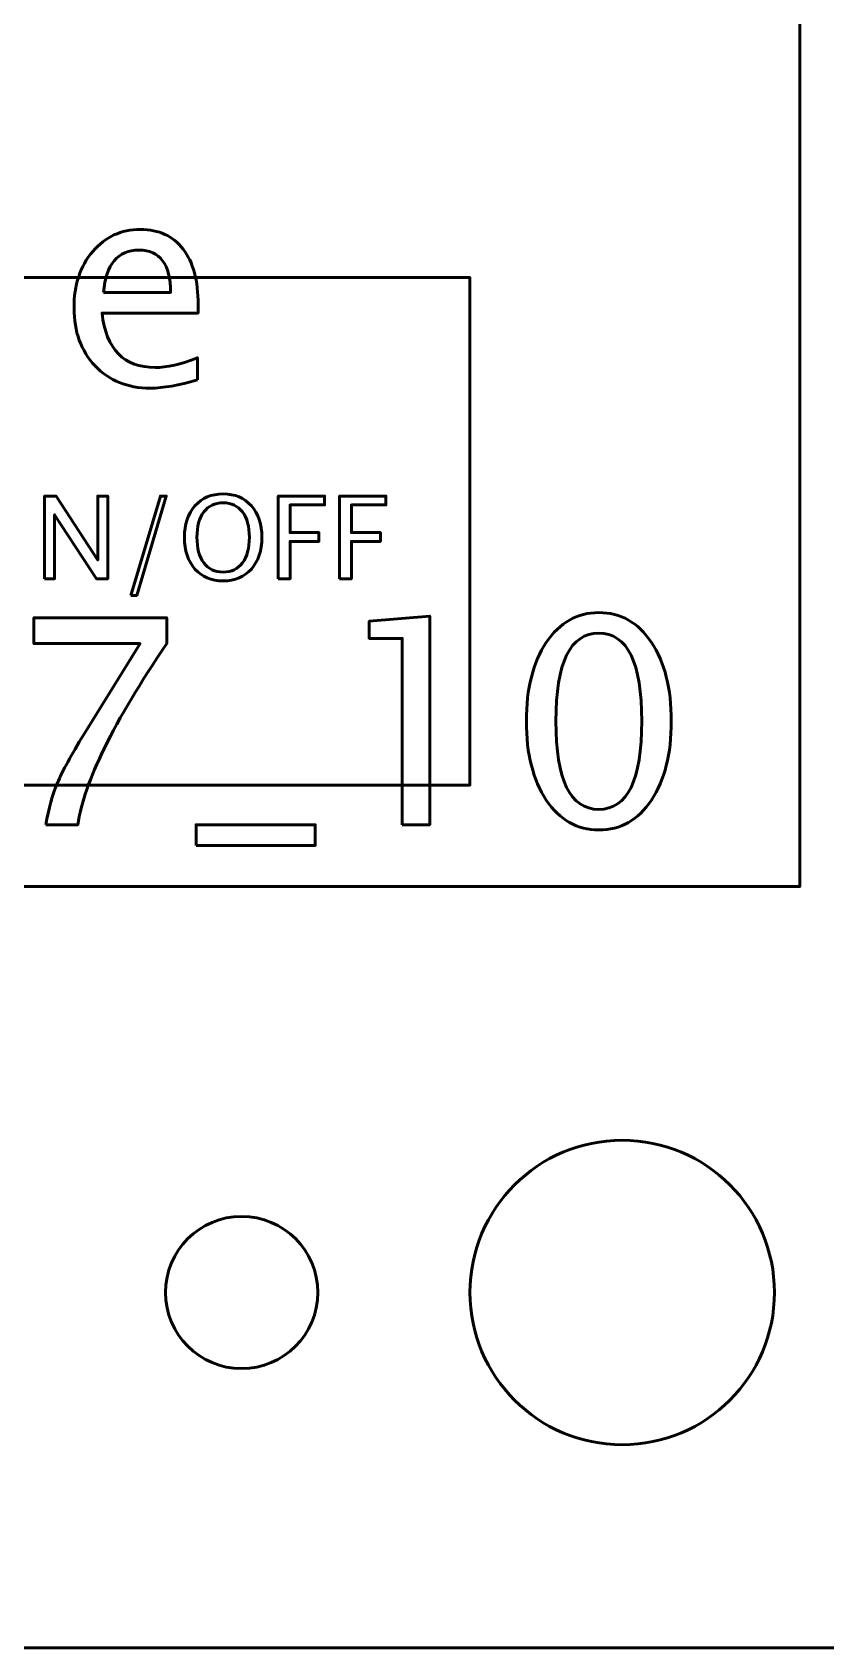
# Model space of a CAD drawing. Header units: centimetres. Extents: x -29.5 to 29.3, y -24.7 to 29.8.
# Drawn here: x -13.163 to -11.599, y -24.7 to -21.517 of the extents above; entities that cross this region are included whole.
import ezdxf

# ---------------------------------------------------------------- set-up
doc = ezdxf.new("R2010")
doc.units = ezdxf.units.CM
doc.header["$MEASUREMENT"] = 0
doc.layers.add('Layer 1', color=7, linetype='Continuous')

msp = doc.modelspace()

# ---------------------------------------------------------------- linework, layer by layer
at = {"layer": 'Layer 1', "color": 5, "lineweight": 53}
msp.add_lwpolyline([(-18.35001, -23.2), (-11.65001, -23.2), (-11.65001, -11.2), (-18.35001, -11.2), (-18.35001, -23.2)], close=True, dxfattribs=at)
at = {"layer": 'Layer 1', "color": 4, "lineweight": 53}
msp.add_lwpolyline([(-13.50001, -23), (-12.30001, -23), (-12.30001, -22), (-13.50001, -22), (-13.50001, -23)], close=True, dxfattribs=at)
at = {"layer": 'Layer 1', "lineweight": 53}
for points, knots in [([(-20.2, -24.2), (-20.2, -24.2), (-20.2, -10.3), (-20.2, -10.3), (-20.2, -10.3), (-20.2, -10.02386), (-19.97614, -9.8), (-19.7, -9.8), (-19.7, -9.8), (-19.7, -9.8), (-10.3, -9.8), (-10.3, -9.8), (-10.3, -9.8), (-10.02386, -9.8), (-9.8, -10.02386), (-9.8, -10.3), (-9.8, -10.3), (-9.8, -10.3), (-9.8, -24.2), (-9.8, -24.2), (-9.8, -24.2), (-9.8, -24.47614), (-10.02386, -24.7), (-10.3, -24.7), (-10.3, -24.7), (-10.3, -24.7), (-19.7, -24.7), (-19.7, -24.7), (-19.7, -24.7), (-19.97614, -24.7), (-20.2, -24.47614), (-20.2, -24.2)], [0, 0, 0, 0, 0.1111111, 0.1111111, 0.1111111, 0.1111111, 0.2222222, 0.2222222, 0.2222222, 0.2222222, 0.3333333, 0.3333333, 0.3333333, 0.3333333, 0.4444444, 0.4444444, 0.4444444, 0.4444444, 0.5555556, 0.5555556, 0.5555556, 0.5555556, 0.6666667, 0.6666667, 0.6666667, 0.6666667, 0.7777778, 0.7777778, 0.7777778, 0.7777778, 1, 1, 1, 1]), ([(-12.3, -24), (-12.3, -23.83431), (-12.16569, -23.7), (-12, -23.7), (-12, -23.7), (-11.83431, -23.7), (-11.7, -23.83431), (-11.7, -24), (-11.7, -24), (-11.7, -24.16569), (-11.83431, -24.3), (-12, -24.3), (-12, -24.3), (-12.16569, -24.3), (-12.3, -24.16569), (-12.3, -24)], [0, 0, 0, 0, 0.2, 0.2, 0.2, 0.2, 0.4, 0.4, 0.4, 0.4, 0.6, 0.6, 0.6, 0.6, 1, 1, 1, 1]), ([(-12.9, -24), (-12.9, -23.91716), (-12.83284, -23.85), (-12.75, -23.85), (-12.75, -23.85), (-12.66716, -23.85), (-12.6, -23.91716), (-12.6, -24), (-12.6, -24), (-12.6, -24.08284), (-12.66716, -24.15), (-12.75, -24.15), (-12.75, -24.15), (-12.83284, -24.15), (-12.9, -24.08284), (-12.9, -24)], [0, 0, 0, 0, 0.2, 0.2, 0.2, 0.2, 0.4, 0.4, 0.4, 0.4, 0.6, 0.6, 0.6, 0.6, 1, 1, 1, 1])]:
    msp.add_open_spline(points, degree=3, knots=knots, dxfattribs=at)
at = {"layer": 'Layer 1', "color": 5, "lineweight": 53}
for points, knots in [([(-12.83709, -22.20144), (-12.87349, -22.21236), (-12.90463, -22.21781), (-12.9306, -22.21781), (-12.9306, -22.21781), (-12.9749, -22.21781), (-13.01093, -22.20314), (-13.03869, -22.17388), (-13.03869, -22.17388), (-13.06644, -22.14462), (-13.08036, -22.10671), (-13.08036, -22.06005), (-13.08036, -22.06005), (-13.08036, -22.0148), (-13.06813, -21.97764), (-13.04358, -21.94858), (-13.04358, -21.94858), (-13.01902, -21.9196), (-12.9876, -21.90511), (-12.94932, -21.90511), (-12.94932, -21.90511), (-12.9131, -21.90511), (-12.88506, -21.918), (-12.86531, -21.94378), (-12.86531, -21.94378), (-12.84555, -21.96955), (-12.83568, -22.00605), (-12.83568, -22.05337), (-12.83568, -22.05337), (-12.83568, -22.05337), (-12.83596, -22.06993), (-12.83596, -22.06993), (-12.83596, -22.06993), (-12.83596, -22.06993), (-13.02505, -22.06993), (-13.02505, -22.06993), (-13.02505, -22.06993), (-13.01714, -22.14143), (-12.98224, -22.17717), (-12.92044, -22.17717), (-12.92044, -22.17717), (-12.89776, -22.17717), (-12.87001, -22.17078), (-12.83709, -22.15798), (-12.83709, -22.15798), (-12.83709, -22.15798), (-12.83709, -22.20144), (-12.83709, -22.20144)], [0, 0, 0, 0, 0.0769231, 0.0769231, 0.0769231, 0.0769231, 0.1538462, 0.1538462, 0.1538462, 0.1538462, 0.2307692, 0.2307692, 0.2307692, 0.2307692, 0.3076923, 0.3076923, 0.3076923, 0.3076923, 0.3846154, 0.3846154, 0.3846154, 0.3846154, 0.4615385, 0.4615385, 0.4615385, 0.4615385, 0.5384615, 0.5384615, 0.5384615, 0.5384615, 0.6153846, 0.6153846, 0.6153846, 0.6153846, 0.6923077, 0.6923077, 0.6923077, 0.6923077, 0.7692308, 0.7692308, 0.7692308, 0.7692308, 0.8461538, 0.8461538, 0.8461538, 0.8461538, 1, 1, 1, 1]), ([(-13.02222, -22.02929), (-13.02222, -22.02929), (-12.89014, -22.02929), (-12.89014, -22.02929), (-12.89014, -22.02929), (-12.89014, -21.9736), (-12.91093, -21.94575), (-12.95242, -21.94575), (-12.95242, -21.94575), (-12.99419, -21.94575), (-13.01743, -21.9736), (-13.02222, -22.02929)], [0, 0, 0, 0, 0.25, 0.25, 0.25, 0.25, 0.5, 0.5, 0.5, 0.5, 1, 1, 1, 1]), ([(-12.04607, -23.08855), (-12.08887, -23.08855), (-12.1234, -23.06889), (-12.14955, -23.02966), (-12.14955, -23.02966), (-12.17579, -22.99043), (-12.18887, -22.93869), (-12.18887, -22.87434), (-12.18887, -22.87434), (-12.18887, -22.81), (-12.17579, -22.75826), (-12.14955, -22.71903), (-12.14955, -22.71903), (-12.1234, -22.6798), (-12.08887, -22.66014), (-12.04607, -22.66014), (-12.04607, -22.66014), (-12.00308, -22.66014), (-11.96855, -22.67971), (-11.9424, -22.71884), (-11.9424, -22.71884), (-11.91634, -22.75798), (-11.90326, -22.80981), (-11.90326, -22.87434), (-11.90326, -22.87434), (-11.90326, -22.93869), (-11.91634, -22.99043), (-11.9424, -23.02966), (-11.9424, -23.02966), (-11.96855, -23.06889), (-12.00308, -23.08855), (-12.04607, -23.08855)], [0, 0, 0, 0, 0.1111111, 0.1111111, 0.1111111, 0.1111111, 0.2222222, 0.2222222, 0.2222222, 0.2222222, 0.3333333, 0.3333333, 0.3333333, 0.3333333, 0.4444444, 0.4444444, 0.4444444, 0.4444444, 0.5555556, 0.5555556, 0.5555556, 0.5555556, 0.6666667, 0.6666667, 0.6666667, 0.6666667, 0.7777778, 0.7777778, 0.7777778, 0.7777778, 1, 1, 1, 1]), ([(-13.1358, -23.07839), (-13.13054, -23.04659), (-13.12292, -23.01903), (-13.11313, -22.99589), (-13.11313, -22.99589), (-13.10335, -22.97275), (-13.08595, -22.94085), (-13.06111, -22.9004), (-13.06111, -22.9004), (-13.06111, -22.9004), (-12.9501, -22.7211), (-12.9501, -22.7211), (-12.9501, -22.7211), (-12.9501, -22.7211), (-13.15951, -22.7211), (-13.15951, -22.7211), (-13.15951, -22.7211), (-13.15951, -22.7211), (-13.15951, -22.6703), (-13.15951, -22.6703), (-13.15951, -22.6703), (-13.15951, -22.6703), (-12.89761, -22.6703), (-12.89761, -22.6703), (-12.89761, -22.6703), (-12.89761, -22.6703), (-12.89761, -22.7211), (-12.89761, -22.7211), (-12.89761, -22.7211), (-13.00213, -22.87538), (-13.06064, -22.99448), (-13.07315, -23.07839), (-13.07315, -23.07839), (-13.07315, -23.07839), (-13.1358, -23.07839), (-13.1358, -23.07839)], [0, 0, 0, 0, 0.1, 0.1, 0.1, 0.1, 0.2, 0.2, 0.2, 0.2, 0.3, 0.3, 0.3, 0.3, 0.4, 0.4, 0.4, 0.4, 0.5, 0.5, 0.5, 0.5, 0.6, 0.6, 0.6, 0.6, 0.7, 0.7, 0.7, 0.7, 0.8, 0.8, 0.8, 0.8, 1, 1, 1, 1]), ([(-12.43346, -23.07839), (-12.43346, -23.07839), (-12.43346, -22.71094), (-12.43346, -22.71094), (-12.43346, -22.71094), (-12.43346, -22.71094), (-12.49837, -22.71094), (-12.49837, -22.71094), (-12.49837, -22.71094), (-12.49837, -22.71094), (-12.49837, -22.67707), (-12.49837, -22.67707), (-12.49837, -22.67707), (-12.49837, -22.67707), (-12.37927, -22.66691), (-12.37927, -22.66691), (-12.37927, -22.66691), (-12.37927, -22.66691), (-12.37927, -23.07839), (-12.37927, -23.07839), (-12.37927, -23.07839), (-12.37927, -23.07839), (-12.43346, -23.07839), (-12.43346, -23.07839)], [0, 0, 0, 0, 0.1428571, 0.1428571, 0.1428571, 0.1428571, 0.2857143, 0.2857143, 0.2857143, 0.2857143, 0.4285714, 0.4285714, 0.4285714, 0.4285714, 0.5714286, 0.5714286, 0.5714286, 0.5714286, 0.7142857, 0.7142857, 0.7142857, 0.7142857, 1, 1, 1, 1]), ([(-12.04616, -23.04791), (-11.98962, -23.04791), (-11.9614, -22.99006), (-11.9614, -22.87434), (-11.9614, -22.87434), (-11.9614, -22.75863), (-11.98962, -22.70078), (-12.04616, -22.70078), (-12.04616, -22.70078), (-12.10251, -22.70078), (-12.13073, -22.75863), (-12.13073, -22.87434), (-12.13073, -22.87434), (-12.13073, -22.99006), (-12.10251, -23.04791), (-12.04616, -23.04791)], [0, 0, 0, 0, 0.2, 0.2, 0.2, 0.2, 0.4, 0.4, 0.4, 0.4, 0.6, 0.6, 0.6, 0.6, 1, 1, 1, 1]), ([(-12.83985, -23.11903), (-12.83985, -23.11903), (-12.83985, -23.07839), (-12.83985, -23.07839), (-12.83985, -23.07839), (-12.83985, -23.07839), (-12.60505, -23.07839), (-12.60505, -23.07839), (-12.60505, -23.07839), (-12.60505, -23.07839), (-12.60505, -23.11903), (-12.60505, -23.11903), (-12.60505, -23.11903), (-12.60505, -23.11903), (-12.83985, -23.11903), (-12.83985, -23.11903)], [0, 0, 0, 0, 0.2, 0.2, 0.2, 0.2, 0.4, 0.4, 0.4, 0.4, 0.6, 0.6, 0.6, 0.6, 1, 1, 1, 1])]:
    msp.add_open_spline(points, degree=3, knots=knots, dxfattribs=at)
at = {"layer": 'Layer 1', "color": 4, "lineweight": 53}
for points, knots in [([(-13.13839, -22.59362), (-13.13839, -22.59362), (-13.13839, -22.43042), (-13.13839, -22.43042), (-13.13839, -22.43042), (-13.13839, -22.43042), (-13.1157, -22.43042), (-13.1157, -22.43042), (-13.1157, -22.43042), (-13.1157, -22.43042), (-13.03365, -22.5566), (-13.03365, -22.5566), (-13.03365, -22.5566), (-13.03365, -22.5566), (-13.03365, -22.43042), (-13.03365, -22.43042), (-13.03365, -22.43042), (-13.03365, -22.43042), (-13.01378, -22.43042), (-13.01378, -22.43042), (-13.01378, -22.43042), (-13.01378, -22.43042), (-13.01378, -22.59362), (-13.01378, -22.59362), (-13.01378, -22.59362), (-13.01378, -22.59362), (-13.03636, -22.59362), (-13.03636, -22.59362), (-13.03636, -22.59362), (-13.03636, -22.59362), (-13.11852, -22.46744), (-13.11852, -22.46744), (-13.11852, -22.46744), (-13.11852, -22.46744), (-13.11852, -22.59362), (-13.11852, -22.59362), (-13.11852, -22.59362), (-13.11852, -22.59362), (-13.13839, -22.59362), (-13.13839, -22.59362)], [0, 0, 0, 0, 0.0909091, 0.0909091, 0.0909091, 0.0909091, 0.1818182, 0.1818182, 0.1818182, 0.1818182, 0.2727273, 0.2727273, 0.2727273, 0.2727273, 0.3636364, 0.3636364, 0.3636364, 0.3636364, 0.4545455, 0.4545455, 0.4545455, 0.4545455, 0.5454545, 0.5454545, 0.5454545, 0.5454545, 0.6363636, 0.6363636, 0.6363636, 0.6363636, 0.7272727, 0.7272727, 0.7272727, 0.7272727, 0.8181818, 0.8181818, 0.8181818, 0.8181818, 1, 1, 1, 1]), ([(-12.96822, -22.62635), (-12.96822, -22.62635), (-12.91017, -22.43042), (-12.91017, -22.43042), (-12.91017, -22.43042), (-12.91017, -22.43042), (-12.8987, -22.43042), (-12.8987, -22.43042), (-12.8987, -22.43042), (-12.8987, -22.43042), (-12.95675, -22.62635), (-12.95675, -22.62635), (-12.95675, -22.62635), (-12.95675, -22.62635), (-12.96822, -22.62635), (-12.96822, -22.62635)], [0, 0, 0, 0, 0.2, 0.2, 0.2, 0.2, 0.4, 0.4, 0.4, 0.4, 0.6, 0.6, 0.6, 0.6, 1, 1, 1, 1]), ([(-12.78643, -22.59768), (-12.80957, -22.59768), (-12.82808, -22.5899), (-12.84196, -22.57436), (-12.84196, -22.57436), (-12.85581, -22.55882), (-12.86273, -22.53805), (-12.86273, -22.51202), (-12.86273, -22.51202), (-12.86273, -22.48598), (-12.85581, -22.46522), (-12.84196, -22.44968), (-12.84196, -22.44968), (-12.82808, -22.43414), (-12.80957, -22.42635), (-12.78643, -22.42635), (-12.78643, -22.42635), (-12.76329, -22.42635), (-12.74478, -22.43414), (-12.7309, -22.44968), (-12.7309, -22.44968), (-12.71706, -22.46522), (-12.71013, -22.48598), (-12.71013, -22.51202), (-12.71013, -22.51202), (-12.71013, -22.53805), (-12.71706, -22.55882), (-12.7309, -22.57436), (-12.7309, -22.57436), (-12.74478, -22.5899), (-12.76329, -22.59768), (-12.78643, -22.59768)], [0, 0, 0, 0, 0.1111111, 0.1111111, 0.1111111, 0.1111111, 0.2222222, 0.2222222, 0.2222222, 0.2222222, 0.3333333, 0.3333333, 0.3333333, 0.3333333, 0.4444444, 0.4444444, 0.4444444, 0.4444444, 0.5555556, 0.5555556, 0.5555556, 0.5555556, 0.6666667, 0.6666667, 0.6666667, 0.6666667, 0.7777778, 0.7777778, 0.7777778, 0.7777778, 1, 1, 1, 1]), ([(-12.6779, -22.59362), (-12.6779, -22.59362), (-12.6779, -22.43042), (-12.6779, -22.43042), (-12.6779, -22.43042), (-12.6779, -22.43042), (-12.5867, -22.43042), (-12.5867, -22.43042), (-12.5867, -22.43042), (-12.5867, -22.43042), (-12.5867, -22.4478), (-12.5867, -22.4478), (-12.5867, -22.4478), (-12.5867, -22.4478), (-12.65465, -22.4478), (-12.65465, -22.4478), (-12.65465, -22.4478), (-12.65465, -22.4478), (-12.65465, -22.50243), (-12.65465, -22.50243), (-12.65465, -22.50243), (-12.65465, -22.50243), (-12.59761, -22.50243), (-12.59761, -22.50243), (-12.59761, -22.50243), (-12.59761, -22.50243), (-12.59761, -22.51981), (-12.59761, -22.51981), (-12.59761, -22.51981), (-12.59761, -22.51981), (-12.65465, -22.51981), (-12.65465, -22.51981), (-12.65465, -22.51981), (-12.65465, -22.51981), (-12.65465, -22.59362), (-12.65465, -22.59362), (-12.65465, -22.59362), (-12.65465, -22.59362), (-12.6779, -22.59362), (-12.6779, -22.59362)], [0, 0, 0, 0, 0.0909091, 0.0909091, 0.0909091, 0.0909091, 0.1818182, 0.1818182, 0.1818182, 0.1818182, 0.2727273, 0.2727273, 0.2727273, 0.2727273, 0.3636364, 0.3636364, 0.3636364, 0.3636364, 0.4545455, 0.4545455, 0.4545455, 0.4545455, 0.5454545, 0.5454545, 0.5454545, 0.5454545, 0.6363636, 0.6363636, 0.6363636, 0.6363636, 0.7272727, 0.7272727, 0.7272727, 0.7272727, 0.8181818, 0.8181818, 0.8181818, 0.8181818, 1, 1, 1, 1]), ([(-12.55687, -22.59362), (-12.55687, -22.59362), (-12.55687, -22.43042), (-12.55687, -22.43042), (-12.55687, -22.43042), (-12.55687, -22.43042), (-12.46567, -22.43042), (-12.46567, -22.43042), (-12.46567, -22.43042), (-12.46567, -22.43042), (-12.46567, -22.4478), (-12.46567, -22.4478), (-12.46567, -22.4478), (-12.46567, -22.4478), (-12.53362, -22.4478), (-12.53362, -22.4478), (-12.53362, -22.4478), (-12.53362, -22.4478), (-12.53362, -22.50243), (-12.53362, -22.50243), (-12.53362, -22.50243), (-12.53362, -22.50243), (-12.47658, -22.50243), (-12.47658, -22.50243), (-12.47658, -22.50243), (-12.47658, -22.50243), (-12.47658, -22.51981), (-12.47658, -22.51981), (-12.47658, -22.51981), (-12.47658, -22.51981), (-12.53362, -22.51981), (-12.53362, -22.51981), (-12.53362, -22.51981), (-12.53362, -22.51981), (-12.53362, -22.59362), (-12.53362, -22.59362), (-12.53362, -22.59362), (-12.53362, -22.59362), (-12.55687, -22.59362), (-12.55687, -22.59362)], [0, 0, 0, 0, 0.0909091, 0.0909091, 0.0909091, 0.0909091, 0.1818182, 0.1818182, 0.1818182, 0.1818182, 0.2727273, 0.2727273, 0.2727273, 0.2727273, 0.3636364, 0.3636364, 0.3636364, 0.3636364, 0.4545455, 0.4545455, 0.4545455, 0.4545455, 0.5454545, 0.5454545, 0.5454545, 0.5454545, 0.6363636, 0.6363636, 0.6363636, 0.6363636, 0.7272727, 0.7272727, 0.7272727, 0.7272727, 0.8181818, 0.8181818, 0.8181818, 0.8181818, 1, 1, 1, 1]), ([(-12.78643, -22.5803), (-12.77018, -22.5803), (-12.7575, -22.57424), (-12.7484, -22.56217), (-12.7484, -22.56217), (-12.73929, -22.55009), (-12.73474, -22.53331), (-12.73474, -22.51179), (-12.73474, -22.51179), (-12.73474, -22.49042), (-12.73929, -22.47376), (-12.7484, -22.46176), (-12.7484, -22.46176), (-12.7575, -22.44975), (-12.77018, -22.44374), (-12.78643, -22.44374), (-12.78643, -22.44374), (-12.80268, -22.44374), (-12.81536, -22.44975), (-12.82447, -22.46176), (-12.82447, -22.46176), (-12.83357, -22.47376), (-12.83812, -22.49042), (-12.83812, -22.51179), (-12.83812, -22.51179), (-12.83812, -22.53331), (-12.83357, -22.55009), (-12.82447, -22.56217), (-12.82447, -22.56217), (-12.81536, -22.57424), (-12.80268, -22.5803), (-12.78643, -22.5803)], [0, 0, 0, 0, 0.1111111, 0.1111111, 0.1111111, 0.1111111, 0.2222222, 0.2222222, 0.2222222, 0.2222222, 0.3333333, 0.3333333, 0.3333333, 0.3333333, 0.4444444, 0.4444444, 0.4444444, 0.4444444, 0.5555556, 0.5555556, 0.5555556, 0.5555556, 0.6666667, 0.6666667, 0.6666667, 0.6666667, 0.7777778, 0.7777778, 0.7777778, 0.7777778, 1, 1, 1, 1])]:
    msp.add_open_spline(points, degree=3, knots=knots, dxfattribs=at)

doc.saveas('drawing.dxf')
